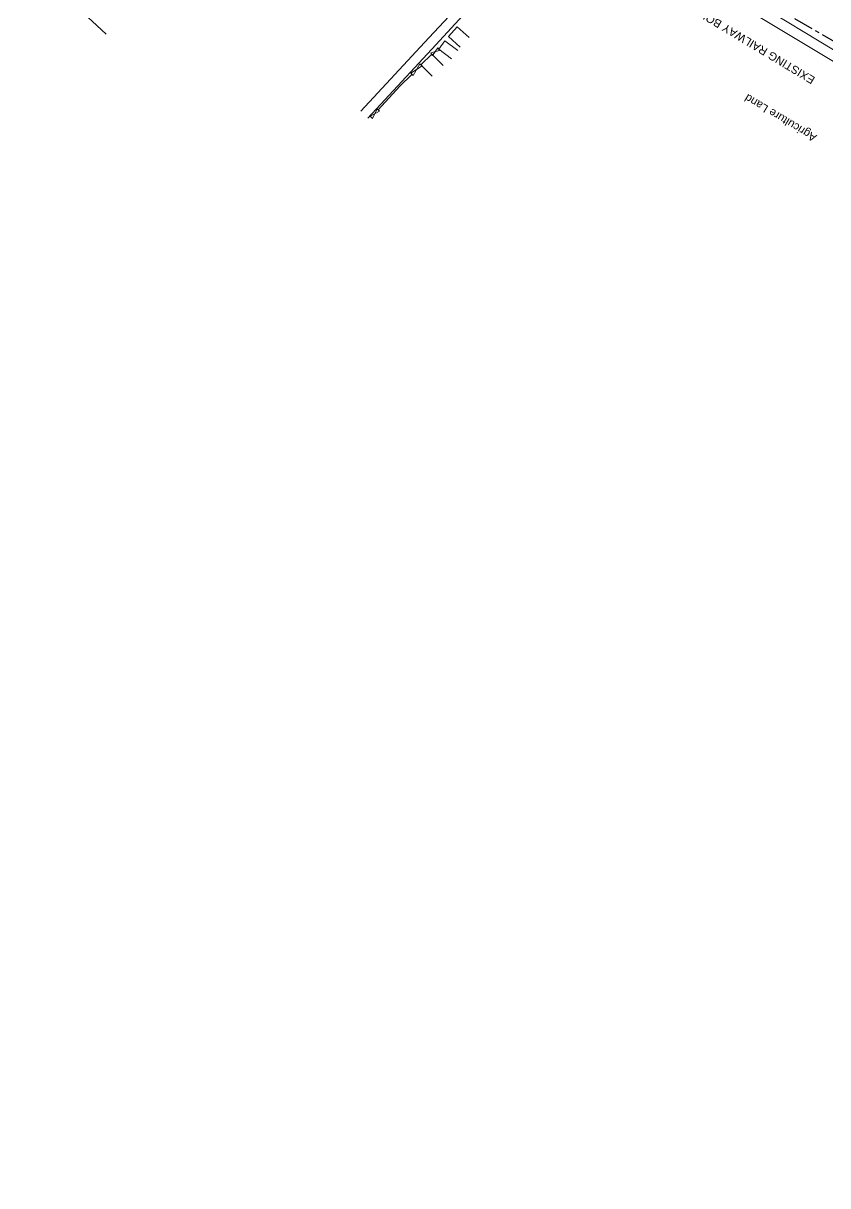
# Model space of a CAD drawing. Header units: metres. Extents: x 593168 to 611286, y 3401475 to 3412398.
# Drawn here: x 608227.1 to 608478.5, y 3402804.4 to 3403167.5 of the extents above; entities that cross this region are included whole.
import ezdxf
from ezdxf.enums import TextEntityAlignment as Align

# ---------------------------------------------------------------- set-up
doc = ezdxf.new("R2010")
doc.units = ezdxf.units.M
doc.header["$MEASUREMENT"] = 0
doc.linetypes.add('CENTER', pattern=[2, 1.25, -0.25, 0.25, -0.25])
for name, color, linetype, lineweight in [('Compound Wall', 251, 'Continuous', 0), ('Gate', 251, 'Continuous', 0), ('Residential Building Pucca', 251, 'Continuous', 0), ('Residential Building Semipucca', 251, 'Continuous', 0), ('Side Details', 251, 'Continuous', 0), ('Subroad Edge', 34, 'Continuous', 0)]:
    doc.layers.add(name, color=color, linetype=linetype, lineweight=lineweight)
doc.layers.add('Existing Railway Boundary', color=7, linetype='CENTER')
doc.styles.get("Standard").update_dxf_attribs({"font": 'arial.ttf'})

# ---------------------------------------------------------------- blocks, each defined once
blk = doc.blocks.new('GT')
at = {"layer": 'Gate'}
for p, q in [((-0.5, -0.5), (-0.5, 0.5)), ((-0.5, 0.5), (0.5, -0.5)), ((0.5, 0.5), (0.5, -0.5))]:
    blk.add_line(p, q, dxfattribs=at)
blk.add_lwpolyline([(0.5, 0.5), (-0.5, -0.5)], dxfattribs=at)

msp = doc.modelspace()

# ---------------------------------------------------------------- linework, layer by layer
at = {"layer": 'Compound Wall'}
for points in [[(608227.1276, 3403188.2675, 264.4326), (608253.0825, 3403164.0867, 263.5419)], [(608338.0709, 3403140.3894, 262.4862), (608344.8472, 3403147.8514, 262.2093), (608348.6047, 3403151.5153, 262.2403)]]:
    msp.add_polyline3d(points, dxfattribs=at)
at = {"layer": 'Existing Railway Boundary', "ltscale": 5, "flags": 128}
msp.add_lwpolyline([(610089.8523, 3402205.9601), (610086.9233, 3402207.5999), (609765.011, 3402386.391), (609614.578, 3402479.3607), (609357.2464, 3402638.6343), (609071.6809, 3402809.1058), (609027.698, 3402836.29), (608983.406, 3402861.337), (608939.535, 3402887.313), (608925.412, 3402894.658), (608894.961, 3402913.367), (608851.4393, 3402938.6596), (608807.387, 3402965.294), (608719.637, 3403017.384), (608676.967, 3403042.83), (608658.67, 3403054.413), (608489.552, 3403156.593), (608405.415, 3403205.216), (608371.0084, 3403228.0502)], dxfattribs=at)
at = {"layer": 'Residential Building Pucca'}
for points in [[(608363.7068, 3403160.0158, 262.2633), (608360.0206, 3403163.3917, 262.2633), (608362.7461, 3403166.3678, 262.1393), (608366.4324, 3403162.9918, 262.1393)], [(608354.9666, 3403150.9485, 262.1843), (608351.4226, 3403154.4735, 262.1843), (608354.7874, 3403157.8564, 262.2693), (608358.3314, 3403154.3314, 262.2693)]]:
    msp.add_polyline3d(points, dxfattribs=at)
at = {"layer": 'Residential Building Semipucca'}
msp.add_polyline3d([(608360.9724, 3403156.3624, 262.4112), (608356.9543, 3403159.3356, 262.4112), (608358.9161, 3403161.987, 262.1433), (608362.9343, 3403159.0138, 262.1433)], dxfattribs=at)
at = {"layer": 'Subroad Edge'}
for points in [[(608394.5911, 3403208.1651, 261.8144), (608391.8507, 3403204.1662, 261.9064), (608386.7598, 3403200.89, 261.7794), (608371.1282, 3403181.4313, 262.0153), (608353.9099, 3403162.9662, 262.1563), (608332.668, 3403140.0149, 262.2593)], [(608402.2101, 3403202.5395, 261.6934), (608394.0829, 3403202.1301, 261.7704), (608389.7714, 3403198.9864, 261.6934), (608372.996, 3403179.2557, 261.9903), (608356.0366, 3403160.7781, 262.1503), (608334.7947, 3403137.8268, 262.2533)], [(608402.2101, 3403202.5395, 261.6934), (608447.0309, 3403175.6578, 261.6994), (608487.6698, 3403151.187, 261.7504), (608506.7002, 3403139.657, 261.7714), (608508.8337, 3403137.7151, 261.6704), (608540.454, 3403119.2671, 261.5855), (608557.6681, 3403108.9675, 261.6004), (608598.9065, 3403084.5015, 261.5405), (608630.3974, 3403065.5794, 261.3595), (608666.4443, 3403043.8401, 261.3145), (608697.0171, 3403025.6076, 261.4265), (608731.4738, 3403005.0286, 261.4545), (608769.8583, 3402981.8648, 261.3995), (608799.6976, 3402963.9823, 261.4685), (608821.6607, 3402951.0564, 261.4365), (608871.9623, 3402920.5771, 261.4815), (608891.8406, 3402908.9645, 261.4495), (608894.1519, 3402907.655, 261.4235), (608894.8499, 3402907.248, 261.4385), (608923.1103, 3402890.9677, 261.5535), (608959.5699, 3402869.9685, 261.6674), (608992.9543, 3402850.5177, 261.8394), (609024.3822, 3402831.166, 261.8384), (609050.1042, 3402816.9216, 261.7424)], [(608402.9236, 3403205.2799, 261.7794), (608447.9734, 3403178.8254, 261.6724), (608489.2524, 3403153.763, 261.7084), (608509.5368, 3403141.4102, 261.7624), (608510.5813, 3403140.9156, 261.6494), (608542.2012, 3403121.8496, 261.5725), (608561.3884, 3403110.3475, 261.5974), (608600.3799, 3403087.1901, 261.5365), (608632.0237, 3403068.1545, 261.3345), (608667.6389, 3403046.7611, 261.2535), (608698.717, 3403028.3035, 261.4545), (608732.6187, 3403007.8936, 261.4455), (608773.5101, 3402983.293, 261.4085), (608802.2342, 3402966.1551, 261.3995), (608823.3215, 3402953.5274, 261.3805), (608873.6954, 3402923.2832, 261.4245), (608895.3048, 3402910.6347, 261.3945), (608924.4826, 3402893.7402, 261.5545), (608961.4037, 3402872.4738, 261.6364), (608963.7722, 3402870.9695, 261.6024), (608995.3782, 3402852.5764, 261.7974), (609027.2958, 3402833.6835, 261.7914), (609050.9603, 3402819.817, 261.7324)]]:
    msp.add_polyline3d(points, dxfattribs=at)

# ---------------------------------------------------------------- block references
at = {"layer": 'Gate', "yscale": 0.9997078268772032}
for p, xscale, zscale, rotation in [((608355.8708, 3403158.596, 156.3202), 2.623654103618962, 2.623654103618962, 34.34587188307135), ((608350.0137, 3403152.9944, 156.3202), 4.085517365220287, 4.085517365220287, 46.34587188420657), ((608336.97, 3403139.2268, 156.3202), 3.202233332277611, 3.202233332277611, 46.34587188316539)]:
    msp.add_blockref('GT', p, dxfattribs=dict(at, xscale=xscale, zscale=zscale, rotation=rotation))

# ---------------------------------------------------------------- texts
at = {"layer": 'Existing Railway Boundary', "linetype": 'Continuous', "ltscale": 5}
msp.add_text('EXISTING RAILWAY BOUNDARY', height=2.5, rotation=149, dxfattribs=at).set_placement((608428.7157, 3403178.1607, 770.0366), align=Align.RIGHT)
at = {"layer": 'Side Details'}
msp.add_text('Agriculture Land', height=2.5, rotation=149, dxfattribs=at).set_placement((608475.3212, 3403132.4259, 156.3202))

doc.saveas('drawing.dxf')
